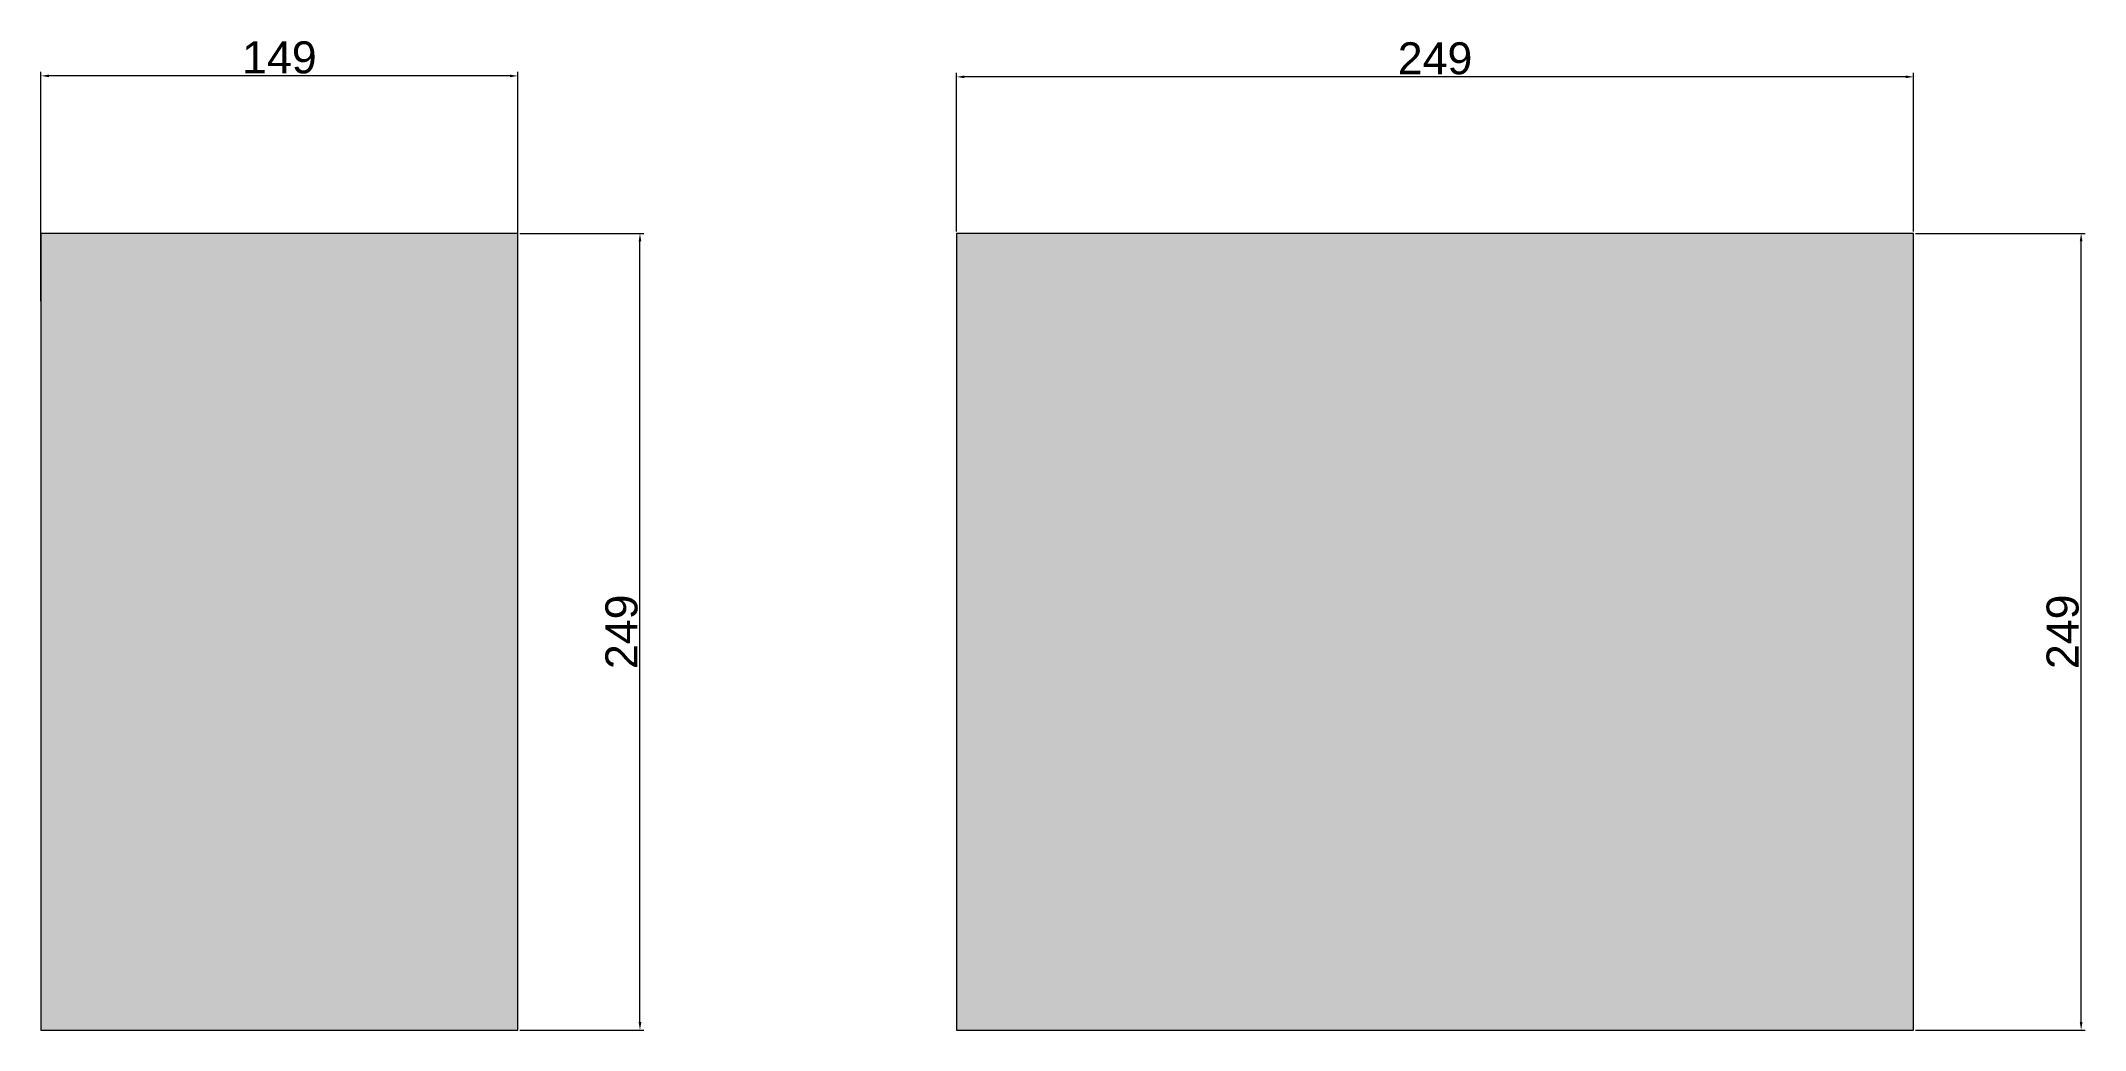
# Model space of a CAD drawing. Header units: millimetres. Extents: x -39 to 1344, y -44 to 719.
# Drawn here: x 705 to 1344, y 1 to 310 of the extents above; entities that cross this region are included whole.
import ezdxf

# ---------------------------------------------------------------- set-up
doc = ezdxf.new("R2010")
doc.units = ezdxf.units.MM
doc.styles.get("Standard").update_dxf_attribs({"font": 'arial.ttf'})
doc.dimstyles.new('ISO-25', dxfattribs={"dimtxt": 2.5, "dimasz": 2.5, "dimexe": 1.25, "dimexo": 0.625, "dimtad": 1, "dimtxsty": 'Standard', "dimcen": 2.5, "dimadec": 0, "dimazin": 0, "dimtfac": 1, "dimtmove": 0, "dimatfit": 3, "dimfxl": 1, "dimarcsym": 0})

# ---------------------------------------------------------------- blocks, each defined once
blk = doc.blocks.new('*D9')
at = {"color": 0, "lineweight": -2, "transparency": 16777216}
for p, q in [((705.07, 228.87), (705.07, 300.5)), ((854.07, 228.87), (854.07, 300.5)), ((851.57, 299.25), (707.57, 299.25))]:
    blk.add_line(p, q, dxfattribs=at)
at = {"color": 0, "transparency": 16777216}
for points in [[(707.57, 299.66), (707.57, 298.83), (705.07, 299.25)], [(851.57, 299.66), (851.57, 298.83), (854.07, 299.25)]]:
    blk.add_solid(points, dxfattribs=at)
at = {"layer": 'Defpoints', "color": 0, "transparency": 16777216}
for p in [(705.07, 299.25), (705.07, 228.24), (854.07, 228.24)]:
    blk.add_point(p, dxfattribs=at)
at = {"color": 0, "transparency": 16777216, "insert": (779.57, 304.98), "char_height": 2.5, "attachment_point": 5}
blk.add_mtext('{\\H4x;149}', dxfattribs=at)
blk = doc.blocks.new('*D10')
at = {"color": 0, "lineweight": -2, "transparency": 16777216}
for p, q in [((854.69, 250), (893.46, 250)), ((892.21, 3.5), (892.21, 247.5)), ((854.69, 1), (893.46, 1))]:
    blk.add_line(p, q, dxfattribs=at)
at = {"color": 0, "transparency": 16777216}
for points in [[(891.8, 247.5), (892.63, 247.5), (892.21, 250)], [(891.8, 3.5), (892.63, 3.5), (892.21, 1)]]:
    blk.add_solid(points, dxfattribs=at)
at = {"layer": 'Defpoints', "color": 0, "transparency": 16777216}
for p in [(854.07, 250), (892.21, 250), (854.07, 1)]:
    blk.add_point(p, dxfattribs=at)
at = {"color": 0, "transparency": 16777216, "insert": (886.48, 125.5), "char_height": 2.5, "attachment_point": 5, "rotation": 90}
blk.add_mtext('{\\H4x;249}', dxfattribs=at)
blk = doc.blocks.new('*D11')
at = {"color": 0, "lineweight": -2, "transparency": 16777216}
for p, q in [((991.08, 250.62), (991.08, 300.2)), ((1290.08, 250.62), (1290.08, 300.2)), ((1287.58, 298.95), (993.58, 298.95))]:
    blk.add_line(p, q, dxfattribs=at)
at = {"color": 0, "transparency": 16777216}
for points in [[(993.58, 299.37), (993.58, 298.53), (991.08, 298.95)], [(1287.58, 299.37), (1287.58, 298.53), (1290.08, 298.95)]]:
    blk.add_solid(points, dxfattribs=at)
at = {"layer": 'Defpoints', "color": 0, "transparency": 16777216}
for p in [(991.08, 298.95), (991.08, 250), (1290.08, 250)]:
    blk.add_point(p, dxfattribs=at)
at = {"color": 0, "transparency": 16777216, "insert": (1140.58, 304.68), "char_height": 2.5, "attachment_point": 5}
blk.add_mtext('{\\H4x;249}', dxfattribs=at)
blk = doc.blocks.new('*D12')
at = {"color": 0, "lineweight": -2, "transparency": 16777216}
for p, q in [((1290.7, 250), (1343.65, 250)), ((1342.4, 3.5), (1342.4, 247.5)), ((1290.7, 1), (1343.65, 1))]:
    blk.add_line(p, q, dxfattribs=at)
at = {"color": 0, "transparency": 16777216}
for points in [[(1341.98, 247.5), (1342.82, 247.5), (1342.4, 250)], [(1341.98, 3.5), (1342.82, 3.5), (1342.4, 1)]]:
    blk.add_solid(points, dxfattribs=at)
at = {"layer": 'Defpoints', "color": 0, "transparency": 16777216}
for p in [(1290.08, 250), (1342.4, 250), (1290.08, 1)]:
    blk.add_point(p, dxfattribs=at)
at = {"color": 0, "transparency": 16777216, "insert": (1336.67, 125.5), "char_height": 2.5, "attachment_point": 5, "rotation": 90}
blk.add_mtext('{\\H4x;249}', dxfattribs=at)

msp = doc.modelspace()

# ---------------------------------------------------------------- hatches: boundary and pattern name
at = {"true_color": 0xcd2027}
h = msp.add_hatch(color=242, dxfattribs=at)
h.dxf.hatch_style = 1
h.paths.add_polyline_path([(854.065, 250), (705.065, 250), (705.065, 1), (854.065, 1)])
at = {"true_color": 0x139b48}
h = msp.add_hatch(color=114, dxfattribs=at)
h.dxf.hatch_style = 1
h.paths.add_polyline_path([(1290.077, 250), (991.077, 250), (991.077, 1), (1290.077, 1)])

# ---------------------------------------------------------------- linework, layer by layer
at = {"color": 242, "true_color": 0xcd2027}
msp.add_lwpolyline([(705.065, 1), (854.065, 1), (854.065, 250), (705.065, 250)], close=True, dxfattribs=at)
at = {"color": 114, "true_color": 0x139b48}
msp.add_lwpolyline([(991.077, 1), (1290.077, 1), (1290.077, 250), (991.077, 250)], close=True, dxfattribs=at)

# ---------------------------------------------------------------- dimensions: what is measured, and where the dimension line sits
for base, p1, p2, text, picture, middle in [((705.065, 299.247), (854.065, 228.243), (705.065, 228.243), '{\\H4x;<>}', '*D9', (779.565, 304.978)), ((991.077, 298.95), (1290.077, 250), (991.077, 250), '{\\H4x;249}', '*D11', (1140.577, 304.681))]:
    dim = msp.add_linear_dim(base=base, p1=p1, p2=p2, text=text, dimstyle='ISO-25')
    dim.commit()
    dim.dimension.update_dxf_attribs({"geometry": picture, "text_midpoint": middle})
for base, p1, p2, picture, middle in [((892.213, 250), (854.065, 1), (854.065, 250), '*D10', (886.483, 125.5)), ((1342.399, 250), (1290.077, 1), (1290.077, 250), '*D12', (1336.668, 125.5))]:
    dim = msp.add_linear_dim(base=base, p1=p1, p2=p2, angle=90, text='{\\H4x;<>}', dimstyle='ISO-25')
    dim.commit()
    dim.dimension.update_dxf_attribs({"geometry": picture, "text_midpoint": middle})

doc.saveas('drawing.dxf')
